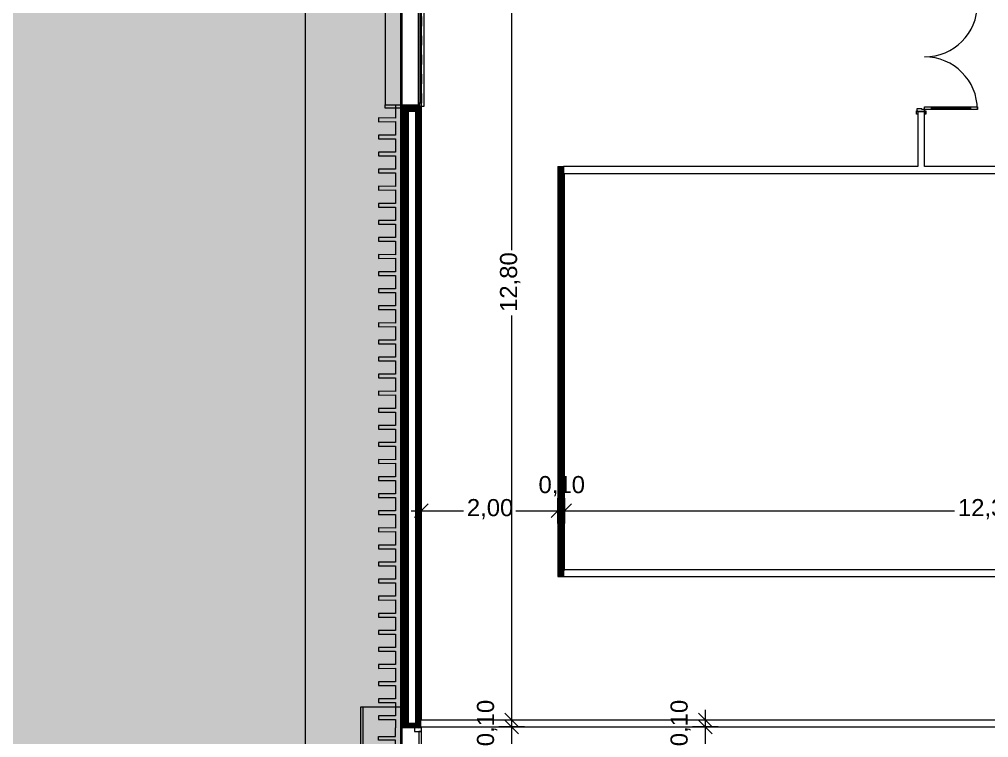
# Model space of a CAD drawing. Header units: millimetres. Extents: x 141848 to 1648660, y -821378 to -151356.
# Drawn here: x 213624 to 227802, y -245362 to -234850 of the extents above; entities that cross this region are included whole.
import ezdxf

# ---------------------------------------------------------------- set-up
doc = ezdxf.new("R2010")
doc.units = ezdxf.units.MM
doc.header["$MEASUREMENT"] = 0
doc.linetypes.add('Traits', pattern=[282.222223, 141.111112, -141.111112])
doc.linetypes.add('Wipeout_Contour', pattern=[1000, 0, -1000])
for name, color, linetype in [('Cotations - 1_100', 7, 'Continuous'), ('Fenêtres ARCHICAD', 7, 'Continuous'), ('Nouveau_0', 7, 'Continuous'), ('Portes ARCHICAD', 7, 'Continuous'), ('Sols_ Dalles', 7, 'Continuous'), ('Structure - Murs extérieurs', 7, 'Continuous')]:
    doc.layers.add(name, color=color, linetype=linetype)
doc.styles.add('STYLE_GENERE_2', font='')
doc.styles.get('STYLE_GENERE_2').set_extended_font_data('Arial')
doc.dimstyles.new('STYLE_GENERE__4', dxfattribs={"dimtxt": 250, "dimasz": 190, "dimexe": 0.18, "dimexo": 0.0625, "dimgap": 0, "dimtad": 0, "dimlfac": 0.001, "dimzin": 0, "dimdsep": 46, "dimtxsty": 'STYLE_GENERE_2', "dimblk": 'ARROWHEAD_6', "dimblk1": 'ARROWHEAD_6', "dimblk2": 'ARROWHEAD_6', "dimcen": 0.09, "dimse1": 1, "dimse2": 1, "dimclrd": 7, "dimclre": 7, "dimclrt": 7, "dimazin": 0, "dimtfac": 1, "dimtdec": 4, "dimtmove": 0, "dimatfit": 3, "dimfxl": 0, "dimtolj": 1, "dimtzin": 0, "dimarcsym": 0})
doc.dimstyles.new('STYLE_GENERE__5', dxfattribs={"dimtxt": 250, "dimasz": 190, "dimexe": 0.18, "dimexo": 0.0625, "dimgap": 0, "dimtad": 0, "dimtih": 1, "dimtoh": 1, "dimlfac": 0.001, "dimzin": 0, "dimdsep": 46, "dimtxsty": 'STYLE_GENERE_2', "dimblk": 'ARROWHEAD_6', "dimblk1": 'ARROWHEAD_6', "dimblk2": 'ARROWHEAD_6', "dimcen": 0.09, "dimse1": 1, "dimse2": 1, "dimclrd": 7, "dimclre": 7, "dimclrt": 7, "dimazin": 0, "dimtfac": 1, "dimtdec": 4, "dimtmove": 0, "dimatfit": 3, "dimfxl": 0, "dimtolj": 1, "dimtzin": 0, "dimarcsym": 0})
pattern_1 = [(45, (0, 175), (-55.684659, 55.684659), [0, -52.5, 0, -78.75]), (110, (175, 175), (74.000794, 26.934086), [0, -38.5, 0, -66.5])]
pattern_2 = [(45, (0, 0), (-7.0710678, 7.0710678), [])]

# ---------------------------------------------------------------- blocks, each defined once
blk = doc.blocks.new('Fenêtre 25_2')
at = {"layer": 'Fenêtres ARCHICAD', "color": 7, "linetype": 'Continuous', "lineweight": 5}
for p, q in [((-775, 480), (-825, 480)), ((-825, 480), (-825, 230)), ((-775, 480), (775, 480)), ((-775, 230), (-775, 480)), ((825, 480), (775, 480)), ((775, 480), (775, 230)), ((825, 230), (825, 480)), ((-825, 230), (-775, 230)), ((-825, 230), (-800, 230)), ((-825, 230), (-800, 230)), ((-775, 230), (-800, 230)), ((-800, 230), (-800, 0)), ((-800, 215), (-800, 230)), ((-800, 215), (-800, 230)), ((-800, 145), (-800, 215)), ((-800, 145), (-800, 215)), ((-800, 145), (-800, 215)), ((-800, 145), (-800, 215)), ((-775, 0), (-775, 230)), ((800, 230), (775, 230)), ((775, 230), (775, 0)), ((775, 230), (825, 230)), ((800, 0), (800, 230)), ((800, 215), (800, 230)), ((800, 215), (800, 230)), ((800, 230), (825, 230)), ((800, 230), (825, 230)), ((800, 145), (800, 215)), ((800, 145), (800, 215)), ((800, 145), (800, 215)), ((800, 145), (800, 215)), ((-800, 0), (-775, 0)), ((775, 0), (800, 0)), ((-800, -20), (800, -20)), ((-800, -50), (-800, -83)), ((-800, -83), (800, -83)), ((800, -83), (800, -50))]:
    blk.add_line(p, q, dxfattribs=at)
at = {"layer": 'Fenêtres ARCHICAD', "color": 7, "linetype": 'Traits', "lineweight": 5}
blk.add_line((-800, -50), (800, -50), dxfattribs=at)
at = {"color": 254, "linetype": 'Wipeout_Contour', "lineweight": 0, "ltscale": 3003.33026}
blk.add_wipeout([(-750, 0), (-750, -50), (750, -50), (750, 0)], dxfattribs=at).dxf.layer = 'Fenêtres ARCHICAD'
at = {"layer": 'Fenêtres ARCHICAD', "color": 7, "linetype": 'Continuous', "lineweight": 5}
for p, q in [((-800, 35), (-800, 145)), ((-800, 35), (-800, 145)), ((-800, 35), (-800, 145)), ((-800, 35), (-800, 145)), ((800, 35), (800, 145)), ((800, 35), (800, 145)), ((800, 35), (800, 145)), ((800, 35), (800, 145)), ((-800, 0), (-800, 35)), ((-800, 0), (-800, 35)), ((-800, 0), (-750, 0)), ((-800, -35), (-800, 0)), ((-800, -35), (-800, 0)), ((-750, 0), (-750, -50)), ((-750, 0), (750, 0)), ((750, -50), (750, 0)), ((750, 0), (800, 0)), ((800, 0), (800, 35)), ((800, 0), (800, 35)), ((800, -35), (800, 0)), ((800, -35), (800, 0)), ((-800, -50), (-800, -35)), ((-800, -50), (-800, -35)), ((-750, -50), (-800, -50)), ((-750, -25), (750, -25)), ((750, -50), (-750, -50)), ((800, -50), (750, -50)), ((800, -50), (800, -35)), ((800, -50), (800, -35))]:
    blk.add_line(p, q, dxfattribs=at)
blk = doc.blocks.new('Porte garage coulissante verticale 25')
at = {"layer": 'Portes ARCHICAD', "color": 7, "linetype": 'Continuous', "lineweight": 5}
for p, q in [((-1350, 0), (-1400, 0)), ((-1400, 0), (-1400, -100)), ((-1400, 0), (-1400, -15)), ((-1400, 0), (-1400, -15)), ((1350, 0), (-1350, 0)), ((-1350, 0), (-1350, -40)), ((-1350, -100), (-1350, 0)), ((1350, -40), (1350, 0)), ((1400, 0), (1350, 0)), ((1350, 0), (1350, -100)), ((1400, -100), (1400, 0)), ((1400, 0), (1400, -15)), ((1400, 0), (1400, -15)), ((-1400, -15), (-1400, -85)), ((-1400, -15), (-1400, -85)), ((-1400, -85), (-1400, -100)), ((-1400, -85), (-1400, -100)), ((-1400, -85), (-1400, -100)), ((-1400, -85), (-1400, -100)), ((-1400, -100), (-1350, -100)), ((-1400, -100), (-1400, -195)), ((-1400, -100), (-1400, -195)), ((-1350, -40), (1350, -40)), ((1350, -100), (1400, -100)), ((1400, -15), (1400, -85)), ((1400, -15), (1400, -85)), ((1400, -85), (1400, -100)), ((1400, -85), (1400, -100)), ((1400, -85), (1400, -100)), ((1400, -85), (1400, -100)), ((1400, -100), (1400, -195)), ((1400, -100), (1400, -195)), ((-1400, -195), (-1400, -265)), ((-1400, -195), (-1400, -265)), ((-1400, -265), (-1400, -280)), ((1400, -195), (1400, -265)), ((1400, -195), (1400, -265)), ((1400, -265), (1400, -280))]:
    blk.add_line(p, q, dxfattribs=at)
blk = doc.blocks.new('Mur_4_1', base_point=(219226, -253396))
at = {"color": 254, "linetype": 'Wipeout_Contour', "lineweight": 0, "ltscale": 1302280.262703505}
blk.add_wipeout([(219226, -245221), (219241, -245221), (219241, -236125), (219226, -236125)], dxfattribs=at)
at = {"linetype": 'Continuous', "lineweight": 5, "true_color": 0x5f5f5f}
h = blk.add_hatch(dxfattribs=at)
h.set_pattern_fill('Enduit_0001', color=251, style=0, pattern_type=2)
h.set_pattern_definition(pattern_1)
h.paths.add_polyline_path([(219226, -245221), (219241, -245221), (219241, -236125), (219226, -236125)])
at = {"color": 254, "linetype": 'Wipeout_Contour', "lineweight": 0, "ltscale": 1302393.879532534}
blk.add_wipeout([(219311, -236195), (219241, -236125), (219241, -245221), (219311, -245151)], dxfattribs=at)
at = {"linetype": 'Continuous', "lineweight": 5, "true_color": 0x5f5f5f}
h = blk.add_hatch(dxfattribs=at)
h.set_pattern_fill('Briques_terre_cuite__int_97', color=251, style=0, pattern_type=2)
h.set_pattern_definition(pattern_2)
h.paths.add_polyline_path([(219311, -236195), (219241, -236125), (219241, -245221), (219311, -245151)])
at = {"color": 254, "linetype": 'Wipeout_Contour', "lineweight": 0, "ltscale": 1302635.501093489}
blk.add_wipeout([(219311, -236195), (219311, -245151), (219421, -245151), (219421, -236195)], dxfattribs=at)
at = {"color": 254, "linetype": 'Wipeout_Contour', "lineweight": 0, "ltscale": 1302823.003146906}
blk.add_wipeout([(219491, -236125), (219491, -245106), (219506, -245106), (219506, -236125)], dxfattribs=at)
at = {"color": 254, "linetype": 'Wipeout_Contour', "lineweight": 0, "ltscale": 1316412.341644092}
blk.add_wipeout([(219491, -245221), (219506, -245221), (219506, -245206), (219491, -245206)], dxfattribs=at)
at = {"linetype": 'Continuous', "lineweight": 5, "true_color": 0x5f5f5f}
h = blk.add_hatch(dxfattribs=at)
h.set_pattern_fill('Enduit_0001', color=251, style=0, pattern_type=2)
h.set_pattern_definition(pattern_1)
h.paths.add_polyline_path([(219491, -236125), (219491, -245106), (219506, -245106), (219506, -236125)])
h = blk.add_hatch(dxfattribs=at)
h.set_pattern_fill('Enduit_0001', color=251, style=0, pattern_type=2)
h.set_pattern_definition(pattern_1)
h.paths.add_polyline_path([(219491, -245221), (219506, -245221), (219506, -245206), (219491, -245206)])
at = {"color": 254, "linetype": 'Wipeout_Contour', "lineweight": 0, "ltscale": 1302879.807024971}
blk.add_wipeout([(219491, -236125), (219421, -236125), (219421, -245221), (219491, -245221)], dxfattribs=at)
at = {"linetype": 'Continuous', "lineweight": 5, "true_color": 0x5f5f5f}
h = blk.add_hatch(dxfattribs=at)
h.set_pattern_fill('Briques_terre_cuite__int_97', color=251, style=0, pattern_type=2)
h.set_pattern_definition(pattern_2)
h.paths.add_polyline_path([(219491, -236125), (219421, -236125), (219421, -245221), (219491, -245221)])
at = {"color": 7, "linetype": 'Continuous', "lineweight": 5, "flags": 128}
for points in [[(219506, -245106), (219506, -236125)], [(219506, -245221), (219506, -245206)]]:
    blk.add_lwpolyline(points, dxfattribs=at)
at = {"color": 254, "linetype": 'Wipeout_Contour', "lineweight": 0, "ltscale": 1289247.892233699}
blk.add_wipeout([(219311, -236195), (219421, -236195), (219421, -236125), (219241, -236125)], dxfattribs=at)
at = {"color": 254, "linetype": 'Wipeout_Contour', "lineweight": 0, "ltscale": 1315930.026714784}
blk.add_wipeout([(219311, -245151), (219241, -245221), (219421, -245221), (219421, -245151)], dxfattribs=at)
at = {"linetype": 'Continuous', "lineweight": 5, "true_color": 0x5f5f5f}
h = blk.add_hatch(dxfattribs=at)
h.set_pattern_fill('Briques_terre_cuite__int_97', color=251, style=0, pattern_type=2)
h.set_pattern_definition(pattern_2)
h.paths.add_polyline_path([(219311, -236195), (219421, -236195), (219421, -236125), (219241, -236125)])
h = blk.add_hatch(dxfattribs=at)
h.set_pattern_fill('Briques_terre_cuite__int_97', color=251, style=0, pattern_type=2)
h.set_pattern_definition(pattern_2)
h.paths.add_polyline_path([(219311, -245151), (219241, -245221), (219421, -245221), (219421, -245151)])
at = {"color": 7, "linetype": 'Continuous', "lineweight": 5}
for p, q in [((219226, -236125), (219226, -236150)), ((219241, -236125), (219226, -236125)), ((219241, -236125), (219241, -245221)), ((219311, -236125), (219241, -236125)), ((219311, -236125), (219241, -236125)), ((219421, -236125), (219311, -236125)), ((219421, -236125), (219311, -236125)), ((219311, -236195), (219311, -245151)), ((219311, -236195), (219421, -236195)), ((219456, -236125), (219421, -236125)), ((219421, -236195), (219421, -245151)), ((219491, -236125), (219456, -236125)), ((219491, -245106), (219491, -236125)), ((219506, -236125), (219491, -236125)), ((219506, -245106), (219491, -245106)), ((219491, -245106), (219491, -245206)), ((219241, -245221), (219226, -245221)), ((219311, -245221), (219241, -245221)), ((219311, -245221), (219241, -245221)), ((219311, -245151), (219421, -245151)), ((219406, -245221), (219311, -245221)), ((219406, -245221), (219311, -245221)), ((219421, -245221), (219406, -245221)), ((219421, -245221), (219406, -245221)), ((219491, -245221), (219421, -245221)), ((219491, -245206), (219506, -245206)), ((219491, -245221), (219491, -245206)), ((219506, -245221), (219491, -245221))]:
    blk.add_line(p, q, dxfattribs=at)
at = {"color": 7, "linetype": 'Continuous', "lineweight": 5, "flags": 128}
blk.add_lwpolyline([(219226, -236125), (219226, -245221)], dxfattribs=at)
at = {"layer": 'Portes ARCHICAD', "color": 7, "linetype": 'Continuous', "lineweight": 5, "zscale": 1000, "rotation": 270}
blk.add_blockref('Porte garage coulissante verticale 25', (219506, -246621), dxfattribs=at)
at = {"layer": 'Fenêtres ARCHICAD', "color": 7, "linetype": 'Continuous', "lineweight": 5, "xscale": -1, "zscale": 1000, "rotation": 90}
blk.add_blockref('Fenêtre 25_2', (219456, -235325), dxfattribs=at)
blk = doc.blocks.new('Mur_138_1', base_point=(219226, -245206))
at = {"layer": 'Structure - Murs extérieurs', "color": 7, "linetype": 'Continuous', "lineweight": 5}
for p, q in [((219506, -245106), (219491, -245106)), ((219491, -245106), (219491, -245206)), ((219491, -245206), (219506, -245206))]:
    blk.add_line(p, q, dxfattribs=at)
at = {"layer": 'Structure - Murs extérieurs', "color": 7, "linetype": 'Continuous', "lineweight": 5, "flags": 128}
for points in [[(233861, -245106), (219506, -245106)], [(219506, -245206), (233861, -245206)]]:
    blk.add_lwpolyline(points, dxfattribs=at)
blk = doc.blocks.new('Mur_140_1', base_point=(219226, -235206))
at = {"layer": 'Structure - Murs extérieurs', "linetype": 'Continuous', "lineweight": 5, "true_color": 0x5f5f5f}
h = blk.add_hatch(dxfattribs=at)
h.set_pattern_fill('Enduit_0001', color=251, style=0, pattern_type=2)
h.set_pattern_definition(pattern_1)
h.paths.add_polyline_path([(219226, -235121), (219226, -235121), (219226, -235136), (219226, -235136)])
h = blk.add_hatch(dxfattribs=at)
h.set_pattern_fill('Briques_terre_cuite__int_97', color=251, style=0, pattern_type=2)
h.set_pattern_definition(pattern_2)
h.paths.add_polyline_path([(219226, -235206), (219226, -235206), (219226, -235136), (219226, -235136)])
h = blk.add_hatch(dxfattribs=at)
h.set_pattern_fill('Enduit_0001', color=251, style=0, pattern_type=2)
h.set_pattern_definition(pattern_1)
h.paths.add_polyline_path([(219226, -235221), (219226, -235221), (219226, -235206), (219226, -235206)])
at = {"layer": 'Structure - Murs extérieurs', "color": 7, "linetype": 'Continuous', "lineweight": 5}
for p, q in [((219226, -235136), (219226, -235136)), ((219226, -235206), (219226, -235206))]:
    blk.add_line(p, q, dxfattribs=at)
at = {"layer": 'Structure - Murs extérieurs', "color": 7, "linetype": 'Continuous', "lineweight": 5, "flags": 128}
for points in [[(219226, -235121), (219226, -235121)], [(219226, -235221), (219226, -235221)]]:
    blk.add_lwpolyline(points, dxfattribs=at)
blk = doc.blocks.new('Mur_141_1', base_point=(221516, -237106))
at = {"layer": 'Structure - Murs extérieurs', "color": 7, "linetype": 'Continuous', "lineweight": 5}
for p, q in [((221586, -237006), (221586, -237091)), ((221586, -237091), (221586, -237106)), ((221586, -237106), (221601, -237106))]:
    blk.add_line(p, q, dxfattribs=at)
at = {"layer": 'Structure - Murs extérieurs', "color": 7, "linetype": 'Continuous', "lineweight": 5, "flags": 128}
for points in [[(226766, -237006), (221586, -237006)], [(233861, -237006), (226866, -237006)], [(221601, -237106), (241896, -237106)]]:
    blk.add_lwpolyline(points, dxfattribs=at)
blk = doc.blocks.new('Mur_166_1', base_point=(221516, -243006))
at = {"color": 254, "linetype": 'Wipeout_Contour', "lineweight": 0, "ltscale": 973225.053463}
blk.add_wipeout([(221501, -237006), (221516, -237021), (221516, -237006)], dxfattribs=at).dxf.layer = 'Structure - Murs extérieurs'
at = {"color": 254, "linetype": 'Wipeout_Contour', "lineweight": 0, "ltscale": 986430.862182}
blk.add_wipeout([(221501, -243006), (221516, -243006), (221516, -242991)], dxfattribs=at).dxf.layer = 'Structure - Murs extérieurs'
at = {"layer": 'Structure - Murs extérieurs', "linetype": 'Continuous', "lineweight": 5, "true_color": 0x5f5f5f}
h = blk.add_hatch(dxfattribs=at)
h.set_pattern_fill('Enduit_0001', color=251, style=0, pattern_type=2)
h.set_pattern_definition(pattern_1)
h.paths.add_polyline_path([(221501, -237006), (221516, -237021), (221516, -237006)])
h = blk.add_hatch(dxfattribs=at)
h.set_pattern_fill('Enduit_0001', color=251, style=0, pattern_type=2)
h.set_pattern_definition(pattern_1)
h.paths.add_polyline_path([(221501, -243006), (221516, -243006), (221516, -242991)])
at = {"color": 254, "linetype": 'Wipeout_Contour', "lineweight": 0, "ltscale": 1297801.44806953}
blk.add_wipeout([(221586, -237006), (221516, -237006), (221516, -237021), (221586, -237091)], dxfattribs=at).dxf.layer = 'Structure - Murs extérieurs'
at = {"color": 254, "linetype": 'Wipeout_Contour', "lineweight": 0, "ltscale": 1315290.401905245}
blk.add_wipeout([(221586, -242921), (221516, -242991), (221516, -243006), (221586, -243006)], dxfattribs=at).dxf.layer = 'Structure - Murs extérieurs'
at = {"layer": 'Structure - Murs extérieurs', "linetype": 'Continuous', "lineweight": 5, "true_color": 0x5f5f5f}
h = blk.add_hatch(dxfattribs=at)
h.set_pattern_fill('Briques_terre_cuite__int_97', color=251, style=0, pattern_type=2)
h.set_pattern_definition(pattern_2)
h.paths.add_polyline_path([(221586, -237006), (221516, -237006), (221516, -237021), (221586, -237091)])
h = blk.add_hatch(dxfattribs=at)
h.set_pattern_fill('Briques_terre_cuite__int_97', color=251, style=0, pattern_type=2)
h.set_pattern_definition(pattern_2)
h.paths.add_polyline_path([(221586, -242921), (221516, -242991), (221516, -243006), (221586, -243006)])
at = {"color": 254, "linetype": 'Wipeout_Contour', "lineweight": 0, "ltscale": 1306430.911029003}
blk.add_wipeout([(221501, -237006), (221501, -243006), (221516, -242991), (221516, -237021)], dxfattribs=at).dxf.layer = 'Structure - Murs extérieurs'
at = {"layer": 'Structure - Murs extérieurs', "linetype": 'Continuous', "lineweight": 5, "true_color": 0x5f5f5f}
h = blk.add_hatch(dxfattribs=at)
h.set_pattern_fill('Enduit_0001', color=251, style=0, pattern_type=2)
h.set_pattern_definition(pattern_1)
h.paths.add_polyline_path([(221501, -237006), (221501, -243006), (221516, -242991), (221516, -237021)])
at = {"color": 254, "linetype": 'Wipeout_Contour', "lineweight": 0, "ltscale": 1306659.999939662}
blk.add_wipeout([(221601, -242906), (221601, -237106), (221586, -237106), (221586, -242906)], dxfattribs=at).dxf.layer = 'Structure - Murs extérieurs'
at = {"layer": 'Structure - Murs extérieurs', "linetype": 'Continuous', "lineweight": 5, "true_color": 0x5f5f5f}
h = blk.add_hatch(dxfattribs=at)
h.set_pattern_fill('Enduit_0001', color=251, style=0, pattern_type=2)
h.set_pattern_definition(pattern_1)
h.paths.add_polyline_path([(221601, -242906), (221601, -237106), (221586, -237106), (221586, -242906)])
at = {"color": 254, "linetype": 'Wipeout_Contour', "lineweight": 0, "ltscale": 1306545.513142773}
blk.add_wipeout([(221516, -237021), (221516, -242991), (221586, -242921), (221586, -237091)], dxfattribs=at).dxf.layer = 'Structure - Murs extérieurs'
at = {"layer": 'Structure - Murs extérieurs', "linetype": 'Continuous', "lineweight": 5, "true_color": 0x5f5f5f}
h = blk.add_hatch(dxfattribs=at)
h.set_pattern_fill('Briques_terre_cuite__int_97', color=251, style=0, pattern_type=2)
h.set_pattern_definition(pattern_2)
h.paths.add_polyline_path([(221516, -237021), (221516, -242991), (221586, -242921), (221586, -237091)])
at = {"layer": 'Structure - Murs extérieurs', "color": 7, "linetype": 'Continuous', "lineweight": 5}
for p, q in [((221516, -237006), (221516, -237021)), ((221516, -237021), (221516, -242991)), ((221586, -237006), (221586, -237091)), ((221586, -237091), (221586, -237106)), ((221586, -237106), (221601, -237106)), ((221586, -242906), (221586, -237106)), ((221516, -242991), (221516, -243006)), ((221586, -242906), (221601, -242906)), ((221586, -242906), (221586, -242921)), ((221586, -242921), (221586, -243006))]:
    blk.add_line(p, q, dxfattribs=at)
at = {"layer": 'Structure - Murs extérieurs', "color": 7, "linetype": 'Continuous', "lineweight": 5, "flags": 128}
for points in [[(221501, -237006), (221516, -237006)], [(221501, -237006), (221501, -243006)], [(221516, -237006), (221586, -237006)], [(221601, -242906), (221601, -237106)], [(221501, -243006), (221516, -243006)], [(221516, -243006), (221586, -243006)]]:
    blk.add_lwpolyline(points, dxfattribs=at)
blk = doc.blocks.new('Mur_170_1', base_point=(233861, -243006))
at = {"layer": 'Structure - Murs extérieurs', "color": 7, "linetype": 'Continuous', "lineweight": 5}
for p, q in [((221586, -242906), (221601, -242906)), ((221586, -242906), (221586, -242921)), ((221586, -242921), (221586, -243006))]:
    blk.add_line(p, q, dxfattribs=at)
at = {"layer": 'Structure - Murs extérieurs', "color": 7, "linetype": 'Continuous', "lineweight": 5, "flags": 128}
for points in [[(221586, -243006), (233861, -243006)], [(233861, -242906), (221601, -242906)]]:
    blk.add_lwpolyline(points, dxfattribs=at)
blk = doc.blocks.new('Porte double 25_7')
at = {"layer": 'Portes ARCHICAD', "color": 7, "linetype": 'Continuous', "lineweight": 5}
for p, q in [((-772, 772), (-772, 672)), ((-732, 772), (-772, 772)), ((-732, 672), (-732, 772)), ((732, 672), (732, 772)), ((732, 772), (772, 772)), ((772, 772), (772, 672)), ((-772, 672), (-732, 672)), ((-752, 672), (-752, 100)), ((772, 672), (732, 672)), ((752, 672), (752, 100)), ((-837, 0), (-837, 19)), ((-837, 19), (-787, 19)), ((-787, 0), (-837, 0)), ((-800, 0), (-837, 0)), ((-800, 0), (-837, 0)), ((-772, 0), (-800, 0)), ((-800, 0), (-800, -115)), ((-800, 0), (-800, -100)), ((-800, 0), (-800, -100)), ((-787, 19), (-787, 0)), ((-732, 100), (-772, 100)), ((-772, 100), (-772, 0)), ((-772, -40), (-772, 0)), ((-772, 0), (-732, 0)), ((-732, 0), (-732, 100)), ((732, 0), (732, 100)), ((732, 100), (772, 100)), ((772, 0), (732, 0)), ((772, 100), (772, 0)), ((800, 0), (772, 0)), ((772, 0), (772, -40)), ((787, 19), (837, 19)), ((787, 0), (787, 19)), ((837, 0), (787, 0)), ((800, -115), (800, 0)), ((800, 0), (800, -100)), ((800, 0), (800, -100)), ((800, 0), (837, 0)), ((800, 0), (837, 0)), ((837, 19), (837, 0)), ((-837, -119), (-837, -100)), ((-837, -100), (-787, -100)), ((-800, -100), (-837, -100)), ((-800, -100), (-837, -100)), ((-787, -119), (-837, -119)), ((-800, -115), (-760, -115)), ((-787, -100), (-787, -119)), ((-760, -40), (-772, -40)), ((-760, -115), (-760, -40)), ((772, -40), (760, -40)), ((760, -40), (760, -115)), ((760, -115), (800, -115)), ((787, -100), (837, -100)), ((787, -119), (787, -100)), ((837, -119), (787, -119)), ((800, -100), (837, -100)), ((800, -100), (837, -100)), ((837, -100), (837, -119))]:
    blk.add_line(p, q, dxfattribs=at)
at = {"layer": 'Portes ARCHICAD', "color": 7, "linetype": 'Continuous', "lineweight": 5, "flags": 128}
for points in [[(-772, 672), (-772, 100), (-752, 100), (-752, 672)], [(-752, 672), (-752, 100), (-732, 100), (-732, 672)], [(752, 672), (752, 100), (732, 100), (732, 672)], [(772, 672), (772, 100), (752, 100), (752, 672)]]:
    blk.add_lwpolyline(points, close=True, dxfattribs=at)
at = {"layer": 'Portes ARCHICAD', "color": 7, "linetype": 'Continuous', "lineweight": 5}
for centre, start, end in [((-772, 0), 0, 90), ((772, 0), 90, 180)]:
    blk.add_arc(centre, 772, start, end, dxfattribs=at)
blk = doc.blocks.new('Mur_174_1', base_point=(226766, -237106))
at = {"layer": 'Structure - Murs extérieurs', "color": 7, "linetype": 'Continuous', "lineweight": 5}
for p, q in [((226766, -236200), (226766, -236237)), ((226866, -236200), (226766, -236200)), ((226866, -236200), (226866, -236237))]:
    blk.add_line(p, q, dxfattribs=at)
at = {"layer": 'Structure - Murs extérieurs', "color": 7, "linetype": 'Continuous', "lineweight": 5, "flags": 128}
for points in [[(226766, -236200), (226766, -237006)], [(226866, -237006), (226866, -236200)]]:
    blk.add_lwpolyline(points, dxfattribs=at)
at = {"layer": 'Portes ARCHICAD', "color": 7, "linetype": 'Continuous', "lineweight": 5, "zscale": 1000, "rotation": 270}
blk.add_blockref('Porte double 25_7', (226866, -235400), dxfattribs=at)
blk = doc.blocks.new('Loading-Equipment_Dock-shelters_NORSUD_Retractible-Gate')
at = {"color": 251, "linetype": 'Continuous', "lineweight": 5, "true_color": 0x5f5f5f, "flags": 128}
for points in [[(-1636.016, -30.00005), (-1635, -30.00005), (1635, -30.00005), (1636.016, -30.00005), (1641.756, -30.00005), (1647.626, -30.00005), (1653.553, -30.00005), (1659.454, -30.00005), (1665.239, -30.00005), (1670.814, -30.00005), (1676.084, -30.00005), (1680.962, -30.00005), (1685.37, -30.00005), (1689.244, -30.00005), (1692.538, -30.00005), (1695.224, -30.00005), (1697.296, -30.00005), (1698.762, -30.00005), (1699.648, -30.00005), (1700, -30.00005), (1699.992, 0), (1699.648, 0), (1698.762, 0), (1697.296, 0), (1695.224, 0), (1692.538, 0), (1689.244, 0), (1685.37, 0), (1680.962, 0), (1676.084, 0), (1670.814, 0), (1665.239, 0), (1659.454, 0), (1653.553, 0), (1647.626, 0), (1641.756, 0), (1636.016, 0), (1635, 0), (-1635, 0), (-1636.016, 0), (-1641.756, 0), (-1647.626, 0), (-1653.553, 0), (-1659.454, 0), (-1665.24, 0), (-1670.814, 0), (-1676.084, 0), (-1680.962, 0), (-1685.37, 0), (-1689.244, 0), (-1692.538, 0), (-1695.224, 0), (-1697.296, 0), (-1698.762, 0), (-1699.648, 0), (-1700, 0), (-1699.992, -30.00005), (-1699.648, -30.00005), (-1698.762, -30.00005), (-1697.296, -30.00005), (-1695.224, -30.00005), (-1692.538, -30.00005), (-1689.244, -30.00005), (-1685.37, -30.00005), (-1680.962, -30.00005), (-1676.084, -30.00005), (-1670.814, -30.00005), (-1665.24, -30.00005), (-1659.454, -30.00005), (-1653.553, -30.00005), (-1647.626, -30.00005), (-1641.756, -30.00005)], [(-1700, -596.3749), (1700, -596.3749), (1700, -33.00335), (-1700, -33.00335)]]:
    blk.add_lwpolyline(points, close=True, dxfattribs=at)
blk = doc.blocks.new('Tôle profilée 25_10')
at = {"color": 7, "linetype": 'Continuous', "lineweight": 5}
for p, q in [((0, 9115), (0, 8926.5)), ((-250, 8927.5), (-250, 8900)), ((0, 8926.5), (-250, 8927.5)), ((-250, 8900), (-250, 8872.5)), ((-250, 8872.5), (0, 8873.5)), ((0, 8873.5), (0, 8676.5)), ((-250, 8677.5), (-250, 8650)), ((0, 8676.5), (-250, 8677.5)), ((-250, 8650), (-250, 8622.5)), ((-250, 8622.5), (0, 8623.5)), ((0, 8623.5), (0, 8426.5)), ((-250, 8427.5), (-250, 8400)), ((0, 8426.5), (-250, 8427.5)), ((-250, 8400), (-250, 8372.5)), ((-250, 8372.5), (0, 8373.5)), ((0, 8373.5), (0, 8176.5)), ((-250, 8177.5), (-250, 8150)), ((0, 8176.5), (-250, 8177.5)), ((-250, 8150), (-250, 8122.5)), ((-250, 8122.5), (0, 8123.5)), ((0, 8123.5), (0, 7926.5)), ((-250, 7927.5), (-250, 7900)), ((0, 7926.5), (-250, 7927.5)), ((-250, 7900), (-250, 7872.5)), ((-250, 7872.5), (0, 7873.5)), ((0, 7873.5), (0, 7676.5)), ((-250, 7677.5), (-250, 7650)), ((0, 7676.5), (-250, 7677.5)), ((-250, 7650), (-250, 7622.5)), ((-250, 7622.5), (0, 7623.5)), ((0, 7623.5), (0, 7426.5)), ((-250, 7427.5), (-250, 7400)), ((0, 7426.5), (-250, 7427.5)), ((-250, 7400), (-250, 7372.5)), ((-250, 7372.5), (0, 7373.5)), ((0, 7373.5), (0, 7176.5)), ((-250, 7177.5), (-250, 7150)), ((0, 7176.5), (-250, 7177.5)), ((-250, 7150), (-250, 7122.5)), ((-250, 7122.5), (0, 7123.5)), ((0, 7123.5), (0, 6926.5)), ((-250, 6927.5), (-250, 6900)), ((0, 6926.5), (-250, 6927.5)), ((-250, 6900), (-250, 6872.5)), ((-250, 6872.5), (0, 6873.5)), ((0, 6873.5), (0, 6676.5)), ((-250, 6677.5), (-250, 6650)), ((0, 6676.5), (-250, 6677.5)), ((-250, 6650), (-250, 6622.5)), ((-250, 6622.5), (0, 6623.5)), ((0, 6623.5), (0, 6426.5)), ((-250, 6427.5), (-250, 6400)), ((0, 6426.5), (-250, 6427.5)), ((-250, 6400), (-250, 6372.5)), ((-250, 6372.5), (0, 6373.5)), ((0, 6373.5), (0, 6176.5)), ((-250, 6177.5), (-250, 6150)), ((0, 6176.5), (-250, 6177.5)), ((-250, 6150), (-250, 6122.5)), ((-250, 6122.5), (0, 6123.5)), ((0, 6123.5), (0, 5926.5)), ((-250, 5927.5), (-250, 5900)), ((0, 5926.5), (-250, 5927.5)), ((-250, 5900), (-250, 5872.5)), ((-250, 5872.5), (0, 5873.5)), ((0, 5873.5), (0, 5676.5)), ((-250, 5677.5), (-250, 5650)), ((0, 5676.5), (-250, 5677.5)), ((-250, 5650), (-250, 5622.5)), ((-250, 5622.5), (0, 5623.5)), ((0, 5623.5), (0, 5426.5)), ((-250, 5427.5), (-250, 5400)), ((0, 5426.5), (-250, 5427.5)), ((-250, 5400), (-250, 5372.5)), ((-250, 5372.5), (0, 5373.5)), ((0, 5373.5), (0, 5176.5)), ((-250, 5177.5), (-250, 5150)), ((0, 5176.5), (-250, 5177.5)), ((-250, 5150), (-250, 5122.5)), ((-250, 5122.5), (0, 5123.5)), ((0, 5123.5), (0, 4926.5)), ((-250, 4927.5), (-250, 4900)), ((0, 4926.5), (-250, 4927.5)), ((-250, 4900), (-250, 4872.5)), ((-250, 4872.5), (0, 4873.5)), ((0, 4873.5), (0, 4676.5)), ((-250, 4677.5), (-250, 4650)), ((0, 4676.5), (-250, 4677.5)), ((-250, 4650), (-250, 4622.5)), ((-250, 4622.5), (0, 4623.5)), ((0, 4623.5), (0, 4426.5)), ((-250, 4427.5), (-250, 4400)), ((0, 4426.5), (-250, 4427.5)), ((-250, 4400), (-250, 4372.5)), ((-250, 4372.5), (0, 4373.5)), ((0, 4373.5), (0, 4176.5)), ((-250, 4177.5), (-250, 4150)), ((0, 4176.5), (-250, 4177.5)), ((-250, 4150), (-250, 4122.5)), ((-250, 4122.5), (0, 4123.5)), ((0, 4123.5), (0, 3926.5)), ((-250, 3927.5), (-250, 3900)), ((0, 3926.5), (-250, 3927.5)), ((-250, 3900), (-250, 3872.5)), ((-250, 3872.5), (0, 3873.5)), ((0, 3873.5), (0, 3676.5)), ((-250, 3677.5), (-250, 3650)), ((0, 3676.5), (-250, 3677.5)), ((-250, 3650), (-250, 3622.5)), ((-250, 3622.5), (0, 3623.5)), ((0, 3623.5), (0, 3426.5)), ((-250, 3427.5), (-250, 3400)), ((0, 3426.5), (-250, 3427.5)), ((-250, 3400), (-250, 3372.5)), ((-250, 3372.5), (0, 3373.5)), ((0, 3373.5), (0, 3176.5)), ((-250, 3177.5), (-250, 3150)), ((0, 3176.5), (-250, 3177.5)), ((-250, 3150), (-250, 3122.5)), ((-250, 3122.5), (0, 3123.5)), ((0, 3123.5), (0, 2926.5)), ((-250, 2927.5), (-250, 2900)), ((0, 2926.5), (-250, 2927.5)), ((-250, 2900), (-250, 2872.5)), ((-250, 2872.5), (0, 2873.5)), ((0, 2873.5), (0, 2676.5)), ((-250, 2677.5), (-250, 2650)), ((0, 2676.5), (-250, 2677.5)), ((-250, 2650), (-250, 2622.5)), ((-250, 2622.5), (0, 2623.5)), ((0, 2623.5), (0, 2426.5)), ((-250, 2427.5), (-250, 2400)), ((0, 2426.5), (-250, 2427.5)), ((-250, 2400), (-250, 2372.5)), ((-250, 2372.5), (0, 2373.5)), ((0, 2373.5), (0, 2176.5)), ((-250, 2177.5), (-250, 2150)), ((0, 2176.5), (-250, 2177.5)), ((-250, 2150), (-250, 2122.5)), ((-250, 2122.5), (0, 2123.5)), ((0, 2123.5), (0, 1926.5)), ((-250, 1927.5), (-250, 1900)), ((0, 1926.5), (-250, 1927.5)), ((-250, 1900), (-250, 1872.5)), ((-250, 1872.5), (0, 1873.5)), ((0, 1873.5), (0, 1676.5)), ((-250, 1677.5), (-250, 1650)), ((0, 1676.5), (-250, 1677.5)), ((-250, 1650), (-250, 1622.5)), ((-250, 1622.5), (0, 1623.5)), ((0, 1623.5), (0, 1426.5)), ((-250, 1427.5), (-250, 1400)), ((0, 1426.5), (-250, 1427.5)), ((-250, 1400), (-250, 1372.5)), ((-250, 1372.5), (0, 1373.5)), ((0, 1373.5), (0, 1176.5)), ((-250, 1177.5), (-250, 1150)), ((0, 1176.5), (-250, 1177.5)), ((-250, 1150), (-250, 1122.5)), ((-250, 1122.5), (0, 1123.5)), ((0, 1123.5), (0, 926.5)), ((-250, 927.5), (-250, 900)), ((0, 926.5), (-250, 927.5)), ((-250, 900), (-250, 872.5)), ((-250, 872.5), (0, 873.5)), ((0, 873.5), (0, 676.5)), ((-250, 677.5), (-250, 650)), ((0, 676.5), (-250, 677.5)), ((-250, 650), (-250, 622.5)), ((-250, 622.5), (0, 623.5)), ((0, 623.5), (0, 426.5)), ((-250, 427.5), (-250, 400)), ((0, 426.5), (-250, 427.5)), ((-250, 400), (-250, 372.5)), ((-250, 372.5), (0, 373.5)), ((0, 373.5), (0, 176.5)), ((-250, 177.5), (-250, 150)), ((0, 176.5), (-250, 177.5)), ((-250, 150), (-250, 122.5)), ((-250, 122.5), (0, 123.5)), ((0, 123.5), (0, 0))]:
    blk.add_line(p, q, dxfattribs=at)
blk = doc.blocks.new('Tôle profilée 25_45')
at = {"color": 7, "linetype": 'Continuous', "lineweight": 5}
for p, q in [((0, 2800), (0, 2676.5)), ((-250, 2677.5), (-250, 2650)), ((0, 2676.5), (-250, 2677.5)), ((-250, 2650), (-250, 2622.5)), ((-250, 2622.5), (0, 2623.5)), ((0, 2623.5), (0, 2426.5)), ((-250, 2427.5), (-250, 2400)), ((0, 2426.5), (-250, 2427.5)), ((-250, 2400), (-250, 2372.5)), ((-250, 2372.5), (0, 2373.5)), ((0, 2373.5), (0, 2176.5)), ((-250, 2177.5), (-250, 2150)), ((0, 2176.5), (-250, 2177.5)), ((-250, 2150), (-250, 2122.5)), ((-250, 2122.5), (0, 2123.5)), ((0, 2123.5), (0, 1926.5)), ((-250, 1927.5), (-250, 1900)), ((0, 1926.5), (-250, 1927.5)), ((-250, 1900), (-250, 1872.5)), ((-250, 1872.5), (0, 1873.5)), ((0, 1873.5), (0, 1676.5)), ((-250, 1677.5), (-250, 1650)), ((0, 1676.5), (-250, 1677.5)), ((-250, 1650), (-250, 1622.5)), ((-250, 1622.5), (0, 1623.5)), ((0, 1623.5), (0, 1426.5)), ((-250, 1427.5), (-250, 1400)), ((0, 1426.5), (-250, 1427.5)), ((-250, 1400), (-250, 1372.5)), ((-250, 1372.5), (0, 1373.5)), ((0, 1373.5), (0, 1176.5)), ((-250, 1177.5), (-250, 1150)), ((0, 1176.5), (-250, 1177.5)), ((-250, 1150), (-250, 1122.5)), ((-250, 1122.5), (0, 1123.5)), ((0, 1123.5), (0, 926.5)), ((-250, 927.5), (-250, 900)), ((0, 926.5), (-250, 927.5)), ((-250, 900), (-250, 872.5)), ((-250, 872.5), (0, 873.5)), ((0, 873.5), (0, 676.5)), ((-250, 677.5), (-250, 650)), ((0, 676.5), (-250, 677.5)), ((-250, 650), (-250, 622.5)), ((-250, 622.5), (0, 623.5)), ((0, 623.5), (0, 426.5)), ((-250, 427.5), (-250, 400)), ((0, 426.5), (-250, 427.5)), ((-250, 400), (-250, 372.5)), ((-250, 372.5), (0, 373.5)), ((0, 373.5), (0, 176.5)), ((-250, 177.5), (-250, 150)), ((0, 176.5), (-250, 177.5)), ((-250, 150), (-250, 122.5)), ((-250, 122.5), (0, 123.5)), ((0, 123.5), (0, 0))]:
    blk.add_line(p, q, dxfattribs=at)
blk = doc.blocks.new('*D571')
at = {"layer": 'Cotations - 1_100', "color": 7, "linetype": 'Continuous', "lineweight": 5}
for p, q in [((219506, -242230), (219506, -241855)), ((221501, -242230), (221501, -241855)), ((219606, -241942), (219406, -242142)), ((221401, -242142), (221601, -241942)), ((219356, -242042), (219506, -242042)), ((219506, -242042), (220121, -242042)), ((220885, -242042), (221501, -242042))]:
    blk.add_line(p, q, dxfattribs=at)
at = {"layer": 'Cotations - 1_100', "color": 7, "lineweight": 5, "char_height": 250, "attachment_point": 7, "style": 'STYLE_GENERE_2'}
for s, insert in [('\\A1;{\\pql;\\fArial|b0|i0|c0|p38;0,10}', (221218, -241830)), ('\\A1;{\\pql;\\fArial|b0|i0|c0|p38;2,00}', (220170, -242167))]:
    blk.add_mtext(s, dxfattribs=dict(at, insert=insert))
blk = doc.blocks.new('ARROWHEAD_6')
at = {"color": 0, "linetype": 'Continuous', "lineweight": 0}
for p, q in [((0, 0), (-1, 0)), ((-0.5, -0.5), (0.5, 0.5))]:
    blk.add_line(p, q, dxfattribs=at)
blk = doc.blocks.new('*D572')
at = {"layer": 'Cotations - 1_100', "color": 7, "linetype": 'Continuous', "lineweight": 5}
for p, q in [((221501, -242230), (221501, -241855)), ((221601, -242230), (221601, -241855)), ((221401, -242142), (221601, -241942)), ((221701, -241942), (221501, -242142)), ((221501, -242042), (221601, -242042))]:
    blk.add_line(p, q, dxfattribs=at)
blk = doc.blocks.new('*D573')
at = {"layer": 'Cotations - 1_100', "color": 7, "linetype": 'Continuous', "lineweight": 5}
for p, q in [((221601, -242230), (221601, -241855)), ((233961, -242230), (233961, -241855)), ((221701, -241942), (221501, -242142)), ((234061, -241942), (233861, -242142)), ((221601, -242042), (227304, -242042)), ((228258, -242042), (233961, -242042))]:
    blk.add_line(p, q, dxfattribs=at)
at = {"layer": 'Cotations - 1_100', "color": 7, "lineweight": 5, "insert": (227353, -242167), "char_height": 250, "attachment_point": 7, "style": 'STYLE_GENERE_2'}
blk.add_mtext('\\A1;{\\pql;\\fArial|b0|i0|c0|p38;12,36}', dxfattribs=at)
blk = doc.blocks.new('*D659')
at = {"layer": 'Cotations - 1_100', "color": 7, "linetype": 'Continuous', "lineweight": 5}
for p, q in [((220726, -245006), (220926, -245206)), ((220926, -245306), (220726, -245106)), ((221014, -245206), (220639, -245206)), ((220826, -248778), (220826, -245206)), ((220826, -253116), (220826, -249543)), ((220726, -253016), (220926, -253216)), ((221014, -253116), (220639, -253116)), ((220826, -253266), (220826, -253116))]:
    blk.add_line(p, q, dxfattribs=at)
at = {"layer": 'Cotations - 1_100', "color": 7, "lineweight": 5, "char_height": 250, "attachment_point": 7, "rotation": 90, "style": 'STYLE_GENERE_2'}
for s, insert in [('\\A1;{\\pql;\\fArial|b0|i0|c0|p38;0,10}', (220614, -245488)), ('\\A1;{\\pql;\\fArial|b0|i0|c0|p38;7,91}', (220951, -249493))]:
    blk.add_mtext(s, dxfattribs=dict(at, insert=insert))
blk = doc.blocks.new('*D660')
at = {"layer": 'Cotations - 1_100', "color": 7, "linetype": 'Continuous', "lineweight": 5}
for p, q in [((221014, -245106), (220639, -245106)), ((220726, -245006), (220926, -245206)), ((220926, -245306), (220726, -245106)), ((220826, -245206), (220826, -245106)), ((221014, -245206), (220639, -245206))]:
    blk.add_line(p, q, dxfattribs=at)
blk = doc.blocks.new('*D661')
at = {"layer": 'Cotations - 1_100', "color": 7, "linetype": 'Continuous', "lineweight": 5}
for p, q in [((220926, -232403), (220726, -232203)), ((221014, -232303), (220639, -232303)), ((220826, -238227), (220826, -232303)), ((220826, -245106), (220826, -239182)), ((221014, -245106), (220639, -245106)), ((220726, -245006), (220926, -245206)), ((220926, -245306), (220726, -245106))]:
    blk.add_line(p, q, dxfattribs=at)
at = {"layer": 'Cotations - 1_100', "color": 7, "lineweight": 5, "char_height": 250, "attachment_point": 7, "rotation": 90, "style": 'STYLE_GENERE_2'}
for s, insert in [('\\A1;{\\pql;\\fArial|b0|i0|c0|p38;0,10}', (220614, -232586)), ('\\A1;{\\pql;\\fArial|b0|i0|c0|p38;12,80}', (220951, -239132))]:
    blk.add_mtext(s, dxfattribs=dict(at, insert=insert))
blk = doc.blocks.new('*D683')
at = {"layer": 'Cotations - 1_100', "color": 7, "linetype": 'Continuous', "lineweight": 5}
for p, q in [((223559, -245006), (223759, -245206)), ((223759, -245306), (223559, -245106)), ((223846, -245206), (223471, -245206)), ((223659, -246223), (223659, -245206)), ((223659, -248006), (223659, -246988)), ((223559, -247906), (223759, -248106)), ((223846, -248006), (223471, -248006))]:
    blk.add_line(p, q, dxfattribs=at)
at = {"layer": 'Cotations - 1_100', "color": 7, "lineweight": 5, "char_height": 250, "attachment_point": 7, "rotation": 90, "style": 'STYLE_GENERE_2'}
for s, insert in [('\\A1;{\\pql;\\fArial|b0|i0|c0|p38;0,10}', (223446, -245488)), ('\\A1;{\\pql;\\fArial|b0|i0|c0|p38;2,80}', (223784, -246938))]:
    blk.add_mtext(s, dxfattribs=dict(at, insert=insert))
blk = doc.blocks.new('*D684')
at = {"layer": 'Cotations - 1_100', "color": 7, "linetype": 'Continuous', "lineweight": 5}
for p, q in [((223659, -245106), (223659, -244956)), ((223846, -245106), (223471, -245106)), ((223559, -245006), (223759, -245206)), ((223759, -245306), (223559, -245106)), ((223659, -245206), (223659, -245106)), ((223846, -245206), (223471, -245206))]:
    blk.add_line(p, q, dxfattribs=at)

msp = doc.modelspace()

# ---------------------------------------------------------------- hatches: boundary and pattern name
at = {"linetype": 'Continuous', "lineweight": 0, "true_color": 0x6f6f6f}
h = msp.add_hatch(color=8, dxfattribs=at)
h.paths.add_polyline_path([(141848.442, -295062.571), (269220.821, -293826.868), (269220.821, -270902.734), (268763.049, -270902.734), (254213.6, -271040.575), (254213.6, -163437.635), (153156.2, -163437.635), (153156.2, -271040.575), (153182.962, -271040.57), (153183.146, -272000.514, -0.409427364), (149183.681, -275935.042), (141848.442, -275935.042)])
h.paths.add_polyline_path([(158435.584, -260639.953), (155145.584, -260639.953), (155145.584, -248364.953), (155145.584, -243089.974), (155145.584, -242189.974), (158435.584, -242189.974)], flags=0)
h.paths.add_polyline_path([(161503.433, -171995.57), (161503.433, -193810.571), (161503.433, -230015.57), (161503.433, -260810.571), (196775.042, -260810.571), (196775.042, -222495.57), (186955.542, -222495.57), (186955.542, -218295.57), (196754.55, -218295.57), (196754.55, -208495.57), (196754.55, -204495.57), (193355.542, -204495.57), (193355.542, -195161.535), (195576.034, -195161.535), (195576.034, -189810.571), (217850.068, -189810.571), (217850.068, -262266.885), (245610.045, -262266.885), (245610.045, -253395.571), (245626.034, -253395.571), (246426.034, -253395.571), (247826.034, -253395.571), (247826.034, -248005.571), (247826.034, -246605.571), (245626.034, -246605.571), (245610.045, -246605.571), (245610.045, -171995.57), (212806.28, -171995.57)], flags=0)
h.paths.add_polyline_path([(162737.042, -269433.913, -0.09031866), (162858.773, -268727.623, -0.201448728), (163912.639, -267592.74, -0.104211445), (164718.006, -267415.055), (165317.979, -267409.371, -0.104044608), (166125.354, -267571.244, -0.238255457), (167284.257, -268953.318, -0.055188622), (167336.836, -269390.334), (167338.931, -269611.438), (167351.046, -270890.267), (167092.583, -271892.761, -0.267949192), (165370.083, -272909.124), (164770.11, -272914.808, -0.193717464), (163379.252, -272370.185, -0.070568756), (163028.663, -271931.262, -0.131652498), (162751.253, -270933.845)], flags=0)
h.paths.add_polyline_path([(175327.752, -275599.002, -0.415791099), (173316.986, -273599.031), (173316.986, -273452.052), (173330.488, -267377.824, -0.380556701), (175316.986, -265609.826), (175394.714, -265609.826), (175394.714, -270609.826), (190394.714, -270609.826), (190394.714, -265609.826), (195356.191, -265609.826, -0.414213562), (196856.191, -267109.826), (196856.191, -273660.699, -0.345501612), (195137.285, -275433.432)], flags=0)
h.paths.add_polyline_path([(205510.093, -271504.083, -0.134473934), (205230.948, -270484.937), (205230.948, -268984.937, -0.414213562), (207230.948, -266984.937), (207830.948, -266984.937, -0.414213562), (209830.948, -268984.937), (209830.948, -270484.937, -0.128820346), (209574.03, -271465.581, -0.270936291), (207830.948, -272484.937), (207230.948, -272484.937, -0.264979997)], flags=0)
h.paths.add_polyline_path([(217862.687, -273329.325), (217869.949, -267730.336, -0.098561509), (218100.718, -266943.721), (218117.681, -266951.545, -0.258849002), (219955.479, -265605.827), (219953.141, -265587.294), (220637.569, -265587.294), (220637.569, -265687.294), (220637.569, -270687.294), (250537.569, -270687.294), (250537.569, -265687.294), (252208.004, -265687.294), (254186.294, -265687.294), (254186.294, -267687.294), (254186.294, -271062.255, 0.001345761), (254186.323, -271073.021), (254197.209, -273095.233, -0.414213562), (252208.004, -275105.97), (243484.534, -275105.97, -0.005188955), (243431.438, -275116.103), (235447.992, -275196.191), (220071.012, -275253.24, -0.386553331), (217873.089, -273475.385, -0.025189219)], flags=0)
at = {"layer": 'Sols_ Dalles', "linetype": 'Continuous', "lineweight": 0, "true_color": 0x2e271c}
msp.add_hatch(color=250, dxfattribs=at).paths.add_polyline_path([(161503.433, -171995.57), (161503.433, -230015.57), (161503.433, -260810.571), (196775.042, -260810.571), (196775.042, -260795.571), (196775.042, -258649.982), (196775.042, -258010.558), (196775.042, -222495.57), (186955.542, -222495.57), (186955.542, -218295.57), (196754.55, -218295.57), (196754.55, -204495.57), (193355.542, -204495.57), (193355.542, -195161.535), (195576.034, -195161.535), (195576.034, -189810.571), (217805.542, -189810.571), (217805.542, -253395.57), (217805.542, -253415.571), (219205.542, -253415.571), (219205.542, -253395.57), (219205.542, -188410.571), (191955.542, -188410.571), (191955.542, -190035.076), (194140.476, -190023.061), (194160.967, -193749.52), (191976.034, -193761.535), (191955.542, -200380.57), (191955.542, -205895.57), (195354.55, -205895.57), (195354.55, -216895.57), (185555.542, -216895.57), (185555.542, -223895.57), (195354.55, -223895.57), (195354.55, -258649.982), (195354.55, -259410.571), (163990.222, -259410.571), (162860.681, -259410.571), (162860.681, -231415.57), (162860.681, -173395.57), (244226.034, -173395.57), (244226.034, -248005.571), (245626.034, -248005.571), (246426.034, -248005.571), (246426.034, -251817.03), (245610.045, -251817.03), (244211.034, -251817.03), (244211.034, -253395.571), (246426.034, -253395.571), (247826.034, -253395.571), (247826.034, -248005.571), (247826.034, -246605.571), (245626.034, -246605.571), (245626.034, -171995.57)])

# ---------------------------------------------------------------- linework, layer by layer
at = {"layer": 'Sols_ Dalles', "color": 250, "linetype": 'Continuous', "lineweight": 5, "true_color": 0x1f1f1f}
msp.add_lwpolyline([(217805.542, -189810.571), (217805.542, -253395.57), (217805.542, -253415.571), (219205.542, -253415.571), (219205.542, -253395.57), (219205.542, -188410.571)], dxfattribs=at)

# ---------------------------------------------------------------- block references
at = {"layer": 'Structure - Murs extérieurs', "color": 7, "lineweight": 5}
for name, p in [('Mur_174_1', (226766.034, -237105.571)), ('Mur_141_1', (221515.542, -237105.571))]:
    msp.add_blockref(name, p, dxfattribs=at)

# ---------------------------------------------------------------- dimensions: what is measured, and where the dimension line sits
at = {"layer": 'Cotations - 1_100', "color": 7, "linetype": 'Continuous', "lineweight": 5}
for base, picture, middle in [((223658.787, -245105.571), '*D684', (223321.287, -245163.438)), ((220826.354, -245105.571), '*D660', (220488.854, -245163.438))]:
    dim = msp.add_linear_dim(base=base, p1=(231725.788, -245205.571), p2=(231725.788, -245105.571), angle=90, dimstyle='STYLE_GENERE__4', dxfattribs=at)
    dim.commit()
    dim.dimension.update_dxf_attribs({"geometry": picture, "text_midpoint": middle, "dimtype": 160, "text_rotation": 90})

# ---------------------------------------------------------------- next in the draw order: block references
at = {"color": 7, "lineweight": 5}
msp.add_blockref('Mur_4_1', (219225.542, -253395.571), dxfattribs=at)
at = {"layer": 'Structure - Murs extérieurs', "color": 211, "lineweight": 5, "true_color": 0xfe55ff}
msp.add_blockref('Mur_166_1', (221515.542, -243005.571), dxfattribs=at)

# ---------------------------------------------------------------- next in the draw order: block references
at = {"color": 7, "linetype": 'Continuous', "lineweight": 5, "zscale": 1000}
msp.add_blockref('Tôle profilée 25_10', (219125.542, -245220.571), dxfattribs=at)
at = {"color": 251, "linetype": 'Continuous', "lineweight": 5, "true_color": 0x5f5f5f, "xscale": -1, "zscale": 1000, "rotation": 90}
msp.add_blockref('Loading-Equipment_Dock-shelters_NORSUD_Retractible-Gate', (218620.045, -246612.441), dxfattribs=at)
at = {"color": 7, "linetype": 'Continuous', "lineweight": 5, "xscale": -1, "zscale": 1000, "rotation": 180}
msp.add_blockref('Tôle profilée 25_45', (219125.542, -245220.571), dxfattribs=at)
at = {"layer": 'Structure - Murs extérieurs', "color": 211, "lineweight": 5, "true_color": 0xfe55ff}
msp.add_blockref('Mur_140_1', (219225.542, -235205.571), dxfattribs=at)
at = {"layer": 'Structure - Murs extérieurs', "color": 7, "lineweight": 5}
for name, p in [('Mur_170_1', (233861.034, -243005.571)), ('Mur_138_1', (219225.542, -245205.571))]:
    msp.add_blockref(name, p, dxfattribs=at)

# ---------------------------------------------------------------- next in the draw order: dimensions: what is measured, and where the dimension line sits
at = {"layer": 'Cotations - 1_100', "color": 7, "linetype": 'Continuous', "lineweight": 5}
for base, p1, p2, picture, middle in [((220826.354, -232303.387), (231725.788, -245105.571), (220803.174, -232303.387), '*D661', (220826.354, -238711.907)), ((220826.354, -245205.571), (219505.542, -253115.571), (231725.788, -245205.571), '*D659', (220826.354, -249168.438)), ((223658.787, -245205.571), (219505.542, -248005.571), (231725.788, -245205.571), '*D683', (223658.787, -246613.438))]:
    dim = msp.add_linear_dim(base=base, p1=p1, p2=p2, angle=90, dimstyle='STYLE_GENERE__4', dxfattribs=at)
    dim.commit()
    dim.dimension.update_dxf_attribs({"geometry": picture, "text_midpoint": middle, "dimtype": 160, "text_rotation": 90})
for base, p1, p2, picture, middle in [((221500.54197204, -242042.238420077), (219505.54197204, -253115.571290868), (221500.54197204, -240005.571290868), '*D571', (220495.175732064, -242042.238420077)), ((221600.542, -242042.238), (221500.542, -240005.571), (221600.542, -240005.571), '*D572', (221542.676, -241704.738)), ((233961.034, -242042.238), (221600.542, -240005.571), (233961.034, -245455.571), '*D573', (227773.36, -242042.238))]:
    dim = msp.add_linear_dim(base=base, p1=p1, p2=p2, dimstyle='STYLE_GENERE__5', dxfattribs=at)
    dim.commit()
    dim.dimension.update_dxf_attribs({"geometry": picture, "text_midpoint": middle, "dimtype": 160})

# ---------------------------------------------------------------- next in the draw order: linework, layer by layer
at = {"layer": 'Nouveau_0', "color": 7, "linetype": 'Continuous', "lineweight": 5}
msp.add_lwpolyline([(244226.034, -173395.57), (244226.034, -253395.57), (219226.034, -253395.57), (219226.034, -173395.57)], close=True, dxfattribs=at)

doc.saveas('drawing.dxf')
